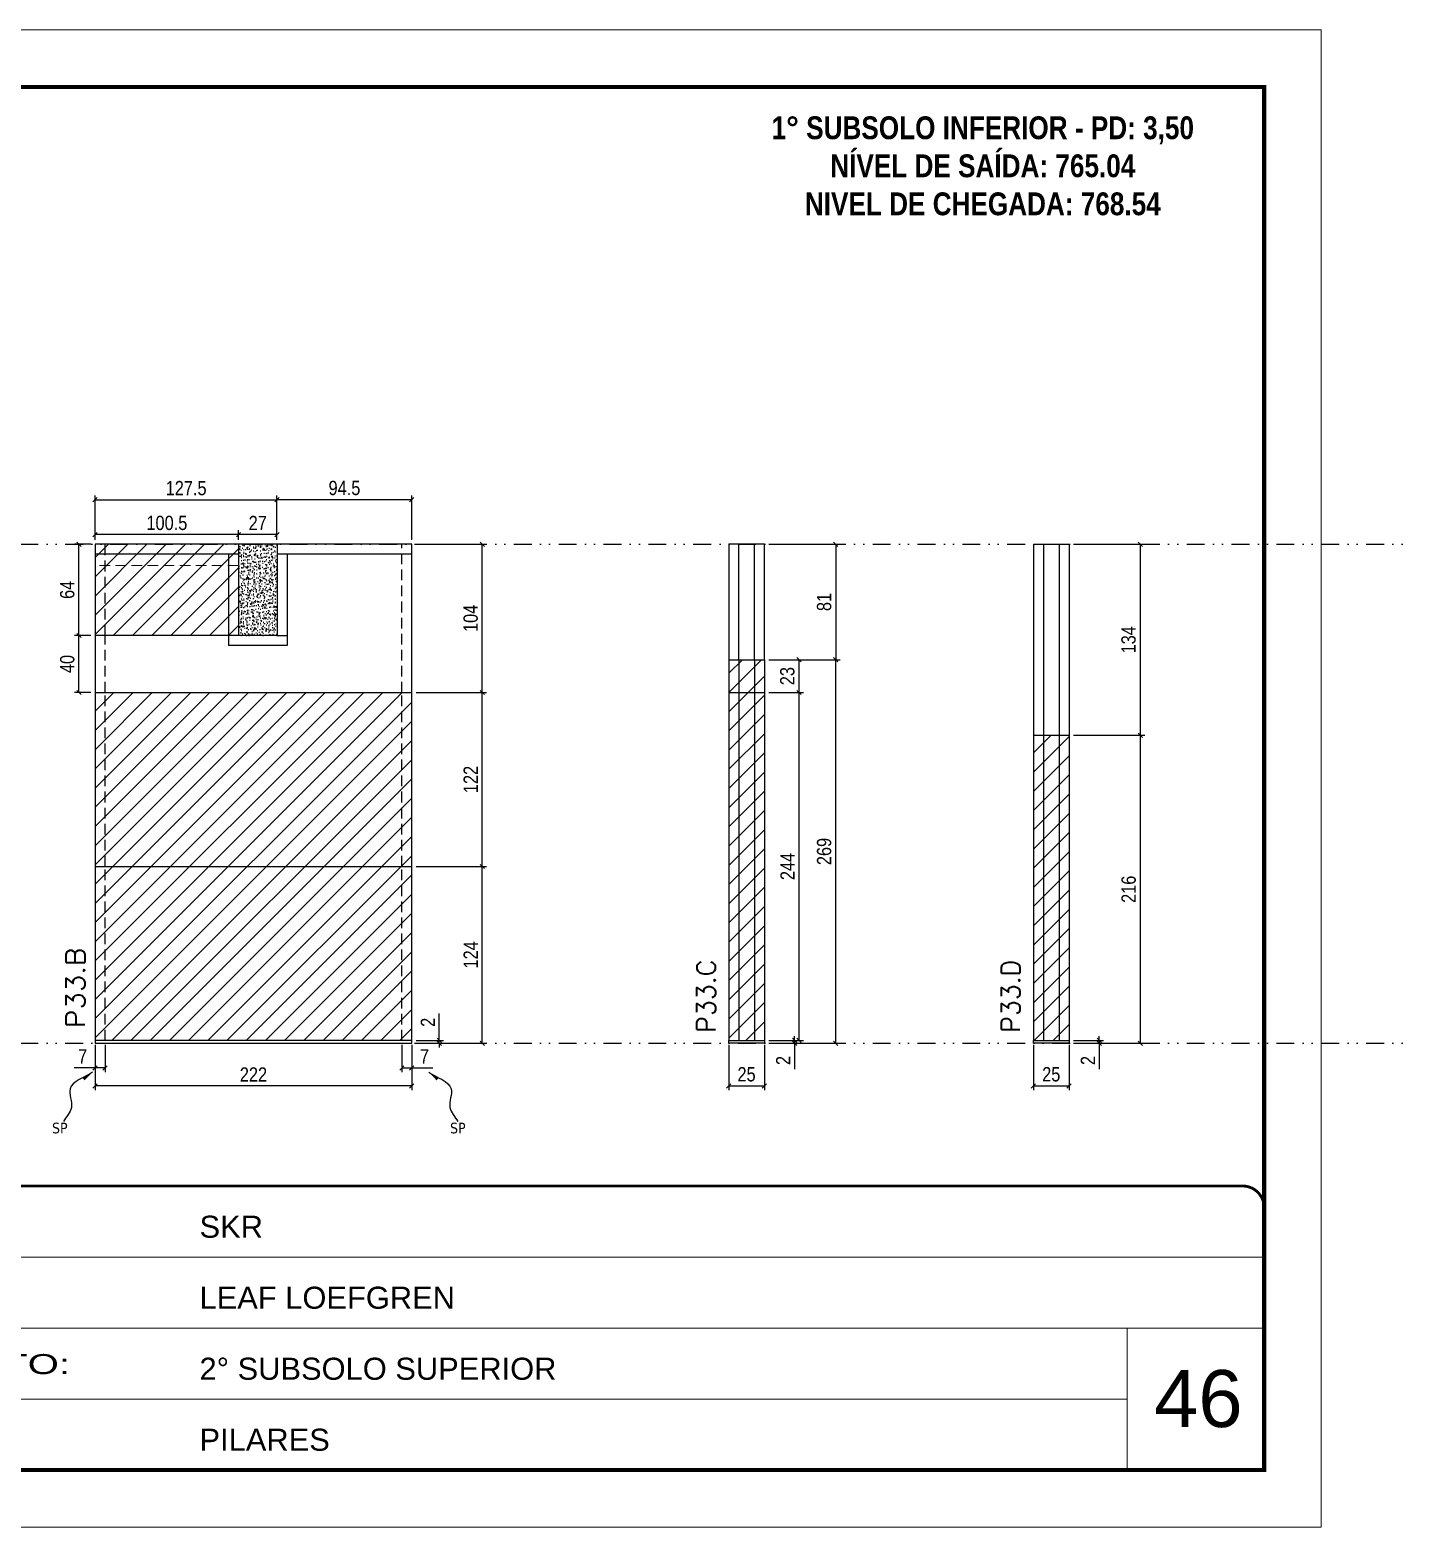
# Model space of a CAD drawing. Extents: x 13741 to 27878, y -21631 to 6985.
# Drawn here: x 16578 to 17540, y -6700 to -5650 of the extents above; entities that cross this region are included whole.
import ezdxf

# ---------------------------------------------------------------- set-up
doc = ezdxf.new("R2010")
doc.units = 0
for name, pattern in [('CONTINUO', [0]), ('DASHED', [0.75, 0.5, -0.25]), ('DIVIDE2', [0.625, 0.25, -0.125, 0, -0.125, 0, -0.125]), ('HIDDEN', [0.375, 0.25, -0.125])]:
    doc.linetypes.add(name, pattern=pattern)
for name, color, linetype, lineweight in [('CARIMBO', 255, 'Continuous', 9), ('Folhas', 255, 'Continuous', 9), ('Hachura', 251, 'Continuous', 9), ('SARRAFO DE PRESSAO', 251, 'DASHED', 9), ('Texto Seção', 7, 'Continuous', 15)]:
    doc.layers.add(name, color=color, linetype=linetype, lineweight=lineweight)
for name, color, linetype in [('COTA', 241, 'Continuous'), ('NOMENCLATURA', 7, 'Continuous'), ('Nível', 160, 'Continuous'), ('Painéis', 200, 'Continuous'), ('SARR_2.2x7', 40, 'Continuous'), ('Sarrafo de Pressão', 42, 'HIDDEN'), ('texto', 7, 'Continuous')]:
    doc.layers.add(name, color=color, linetype=linetype)
doc.styles.add('ARIAL', font='arial.ttf')
doc.styles.add('COTA TECNICA', font='techl___.ttf', dxfattribs={"height": 10})
doc.styles.add('COTA TECNICA-50', font='techl___.ttf', dxfattribs={"height": 10})
doc.styles.add('REGUA-120', font='ROMANS.shx', dxfattribs={"height": 15})
doc.styles.add('ROMANC', font='techb___.ttf', dxfattribs={"height": 2.5})
doc.styles.get("Standard").update_dxf_attribs({"font": 'arial.ttf'})
doc.styles.add('Tecnologia', font='')
doc.styles.get('Tecnologia').set_extended_font_data('Forgotten Futurist')
doc.dimstyles.new('COTA PAINEL-50', dxfattribs={"dimtxt": 10, "dimasz": 3, "dimexe": 3, "dimexo": 3, "dimgap": 3, "dimtad": 1, "dimdec": 1, "dimzin": 12, "dimdsep": 46, "dimtxsty": 'COTA TECNICA-50', "dimblk1": 'OBLIQUE', "dimblk2": 'OBLIQUE', "dimsah": 1, "dimcen": 0.9, "dimclrd": 4, "dimclre": 4, "dimclrt": 240, "dimadec": 1, "dimazin": 3, "dimtfac": 1, "dimtdec": 1, "dimtmove": 0, "dimatfit": 3, "dimfxl": 1, "dimtolj": 1, "dimtzin": 12, "dimarcsym": 0})
doc.dimstyles.new('PAINEL', dxfattribs={"dimtxt": 10, "dimasz": 3, "dimexe": 3, "dimexo": 3, "dimgap": 3, "dimtad": 1, "dimdec": 1, "dimzin": 12, "dimdsep": 46, "dimtxsty": 'COTA TECNICA', "dimblk1": 'OBLIQUE', "dimblk2": 'OBLIQUE', "dimsah": 1, "dimcen": 0.9, "dimclrd": 4, "dimclre": 4, "dimclrt": 240, "dimadec": 1, "dimazin": 3, "dimtfac": 1, "dimtdec": 1, "dimtmove": 0, "dimatfit": 3, "dimfxl": 1, "dimtolj": 1, "dimtzin": 12, "dimarcsym": 0})
doc.dimstyles.get("Standard").update_dxf_attribs({"dimtxt": 0.18, "dimasz": 0.18, "dimexe": 0.18, "dimexo": 0.0625, "dimgap": 0.09, "dimtad": 0, "dimtih": 1, "dimtoh": 1, "dimdec": 4, "dimzin": 0, "dimdsep": 46, "dimtxsty": 'Standard', "dimcen": 0.09, "dimadec": 0, "dimazin": 0, "dimtfac": 1, "dimtdec": 4, "dimtofl": 0, "dimtmove": 0, "dimatfit": 3, "dimfxl": 1, "dimtolj": 1, "dimtzin": 0, "dimarcsym": 0})

# ---------------------------------------------------------------- blocks, each defined once
blk = doc.blocks.new('9999999999')
at = {"color": 30, "linetype": 'CONTINUO'}
for p, q in [((98564.6, 34230.2), (98564.6, 34429.4)), ((98564.6, 34379.6), (99584, 34379.6)), ((98564.6, 34329.8), (99488, 34329.8)), ((99584, 34329.8), (99488, 34329.8)), ((99488, 34329.8), (99488, 34230.2)), ((98564.6, 34280), (99488, 34280))]:
    blk.add_line(p, q, dxfattribs=at)
at = {"color": 30, "linetype": 'CONTINUO', "const_width": 2}
blk.add_lwpolyline([(99584, 34230.2), (99584, 34414.4, 0.414214), (99569, 34429.4), (98229, 34429.4, 0.414214), (98214, 34414.4), (98214, 34245.2, 0.414214), (98229, 34230.2), (99584, 34230.2)], format="xyb", dxfattribs=at)
at = {"layer": 'Folhas'}
blk.add_lwpolyline([(98139, 34190.2), (99624, 34190.2), (99624, 35240.2), (98139, 35240.2)], close=True, dxfattribs=at)
at = {"layer": 'Folhas', "color": 30, "const_width": 3}
blk.add_lwpolyline([(98214, 34230.2), (99584, 34230.2), (99584, 35200.2), (98214, 35200.2)], close=True, dxfattribs=at)
at = {"color": 7, "linetype": 'Continuous', "ltscale": 5, "style": 'ARIAL'}
for s, height, p in [('SKR', 15.48, (98837.7, 34393.1)), ('LEAF LOEFGREN', 15.483, (98837.7, 34343.3)), ('2° SUBSOLO SUPERIOR', 15.483, (98837.7, 34293.5)), ('NOVA SISTEMAS CONSTRUTIVOS', 11.059, (98263.2, 34267.2)), ('PILARES', 15.48, (98837.7, 34243.7))]:
    blk.add_text(s, height=height, dxfattribs=at).set_placement(p)
at = {"layer": 'Folhas', "color": 7, "style": 'Tecnologia', "width": 1.5}
for s, p in [('CLIENTE:', (98573.7, 34397.2)), ('OBRA:', (98573.7, 34347.3)), ('PAVIMENTO:', (98573.7, 34297.5)), ('PROJETO:', (98573.7, 34247.7))]:
    blk.add_text(s, height=14, dxfattribs=at).set_placement(p)
blk = doc.blocks.new('_Oblique')
at = {"color": 0, "linetype": 'ByBlock', "lineweight": -2}
blk.add_line((-0.5, -0.5), (0.5, 0.5), dxfattribs=at)
blk = doc.blocks.new('*D1954')
at = {"layer": 'COTA', "color": 4, "lineweight": -2, "transparency": 16777216}
for p, q in [((17068.2, -6361.3), (17068.2, -6393.2)), ((17093.2, -6361.3), (17093.2, -6393.2)), ((17068.2, -6390.2), (17093.2, -6390.2))]:
    blk.add_line(p, q, dxfattribs=at)
at = {"layer": 'Defpoints', "color": 0, "transparency": 16777216}
for p in [(17068.2, -6358.3), (17093.2, -6358.3), (17093.2, -6390.2)]:
    blk.add_point(p, dxfattribs=at)
at = {"layer": 'COTA', "color": 4, "lineweight": -2, "transparency": 16777216, "xscale": 3, "yscale": 3, "zscale": 3, "rotation": 180}
blk.add_blockref('_Oblique', (17068.2, -6390.2), dxfattribs=at)
at = {"layer": 'COTA', "color": 4, "lineweight": -2, "transparency": 16777216, "xscale": 3, "yscale": 3, "zscale": 3}
blk.add_blockref('_Oblique', (17093.2, -6390.2), dxfattribs=at)
at = {"layer": 'COTA', "color": 240, "transparency": 16777216, "insert": (17080.7, -6382.1), "char_height": 10, "attachment_point": 5, "style": 'COTA TECNICA'}
blk.add_mtext('\\A1;25', dxfattribs=at)
blk = doc.blocks.new('*D1955')
at = {"layer": 'COTA', "color": 4, "lineweight": -2, "transparency": 16777216}
for p, q in [((17096.2, -6358.3), (17117.4, -6358.3)), ((17096.2, -6360.3), (17117.4, -6360.3)), ((17114.4, -6358.3), (17114.4, -6355.3)), ((17114.4, -6358.3), (17114.4, -6360.3)), ((17114.4, -6360.3), (17114.4, -6378.4))]:
    blk.add_line(p, q, dxfattribs=at)
at = {"layer": 'Defpoints', "color": 0, "transparency": 16777216}
for p in [(17093.2, -6358.3), (17093.2, -6360.3), (17114.4, -6358.3)]:
    blk.add_point(p, dxfattribs=at)
at = {"layer": 'COTA', "color": 4, "lineweight": -2, "transparency": 16777216, "xscale": 3, "yscale": 3, "zscale": 3}
for p, rotation in [((17114.4, -6358.3), 270), ((17114.4, -6360.3), 90)]:
    blk.add_blockref('_Oblique', p, dxfattribs=dict(at, rotation=rotation))
at = {"layer": 'COTA', "color": 240, "transparency": 16777216, "insert": (17106.4, -6372.4), "char_height": 10, "attachment_point": 5, "rotation": 90, "style": 'COTA TECNICA-50'}
blk.add_mtext('\\A1;2', dxfattribs=at)
blk = doc.blocks.new('*D1956')
at = {"layer": 'COTA', "color": 4, "lineweight": -2, "transparency": 16777216}
for p, q in [((17096.2, -6091.3), (17146.2, -6091.3)), ((17143.2, -6360.3), (17143.2, -6091.3)), ((17096.2, -6360.3), (17146.2, -6360.3))]:
    blk.add_line(p, q, dxfattribs=at)
at = {"layer": 'Defpoints', "color": 0, "transparency": 16777216}
for p in [(17093.2, -6091.3), (17143.2, -6091.3), (17093.2, -6360.3)]:
    blk.add_point(p, dxfattribs=at)
at = {"layer": 'COTA', "color": 4, "lineweight": -2, "transparency": 16777216, "xscale": 3, "yscale": 3, "zscale": 3}
for p, rotation in [((17143.2, -6091.3), 90), ((17143.2, -6360.3), 270)]:
    blk.add_blockref('_Oblique', p, dxfattribs=dict(at, rotation=rotation))
at = {"layer": 'COTA', "color": 240, "transparency": 16777216, "insert": (17135.1, -6225.8), "char_height": 10, "attachment_point": 5, "rotation": 90, "style": 'COTA TECNICA-50'}
blk.add_mtext('\\A1;269', dxfattribs=at)
blk = doc.blocks.new('*D1962')
at = {"layer": 'COTA', "color": 4, "lineweight": -2, "transparency": 16777216}
for p, q in [((17096.2, -6114.3), (17120.5, -6114.3)), ((17117.5, -6358.3), (17117.5, -6114.3)), ((17096.2, -6358.3), (17120.5, -6358.3))]:
    blk.add_line(p, q, dxfattribs=at)
at = {"layer": 'Defpoints', "color": 0, "transparency": 16777216}
for p in [(17093.2, -6114.3), (17117.5, -6114.3), (17093.2, -6358.3)]:
    blk.add_point(p, dxfattribs=at)
at = {"layer": 'COTA', "color": 4, "lineweight": -2, "transparency": 16777216, "xscale": 3, "yscale": 3, "zscale": 3}
for p, rotation in [((17117.5, -6114.3), 90), ((17117.5, -6358.3), 270)]:
    blk.add_blockref('_Oblique', p, dxfattribs=dict(at, rotation=rotation))
at = {"layer": 'COTA', "color": 240, "transparency": 16777216, "insert": (17109.4, -6236.3), "char_height": 10, "attachment_point": 5, "rotation": 90, "style": 'COTA TECNICA'}
blk.add_mtext('\\A1;244', dxfattribs=at)
blk = doc.blocks.new('*D1963')
at = {"layer": 'COTA', "color": 4, "lineweight": -2, "transparency": 16777216}
for p, q in [((17096.2, -6091.3), (17120.5, -6091.3)), ((17117.5, -6114.3), (17117.5, -6091.3)), ((17096.2, -6114.3), (17120.5, -6114.3))]:
    blk.add_line(p, q, dxfattribs=at)
at = {"layer": 'Defpoints', "color": 0, "transparency": 16777216}
for p in [(17093.2, -6091.3), (17117.5, -6091.3), (17093.2, -6114.3)]:
    blk.add_point(p, dxfattribs=at)
at = {"layer": 'COTA', "color": 4, "lineweight": -2, "transparency": 16777216, "xscale": 3, "yscale": 3, "zscale": 3}
for p, rotation in [((17117.5, -6091.3), 90), ((17117.5, -6114.3), 270)]:
    blk.add_blockref('_Oblique', p, dxfattribs=dict(at, rotation=rotation))
at = {"layer": 'COTA', "color": 240, "transparency": 16777216, "insert": (17109.3, -6102.8), "char_height": 10, "attachment_point": 5, "rotation": 90, "style": 'COTA TECNICA'}
blk.add_mtext('\\A1;23', dxfattribs=at)
blk = doc.blocks.new('*D1964')
at = {"layer": 'COTA', "color": 4, "lineweight": -2, "transparency": 16777216}
for p, q in [((17096.2, -6010.3), (17146.2, -6010.3)), ((17143.2, -6010.3), (17143.2, -6091.3)), ((17096.2, -6091.3), (17146.2, -6091.3))]:
    blk.add_line(p, q, dxfattribs=at)
at = {"layer": 'Defpoints', "color": 0, "transparency": 16777216}
for p in [(17093.2, -6010.3), (17093.2, -6091.3), (17143.2, -6091.3)]:
    blk.add_point(p, dxfattribs=at)
at = {"layer": 'COTA', "color": 4, "lineweight": -2, "transparency": 16777216, "xscale": 3, "yscale": 3, "zscale": 3}
for p, rotation in [((17143.2, -6010.3), 90), ((17143.2, -6091.3), 270)]:
    blk.add_blockref('_Oblique', p, dxfattribs=dict(at, rotation=rotation))
at = {"layer": 'COTA', "color": 240, "transparency": 16777216, "insert": (17135.1, -6050.8), "char_height": 10, "attachment_point": 5, "rotation": 90, "style": 'COTA TECNICA'}
blk.add_mtext('\\A1;81', dxfattribs=at)
blk = doc.blocks.new('*D1957')
at = {"layer": 'COTA', "color": 4, "lineweight": -2, "transparency": 16777216}
for p, q in [((17281.8, -6361.3), (17281.8, -6393.2)), ((17306.8, -6361.3), (17306.8, -6393.2)), ((17281.8, -6390.2), (17306.8, -6390.2))]:
    blk.add_line(p, q, dxfattribs=at)
at = {"layer": 'Defpoints', "color": 0, "transparency": 16777216}
for p in [(17281.8, -6358.3), (17306.8, -6358.3), (17306.8, -6390.2)]:
    blk.add_point(p, dxfattribs=at)
at = {"layer": 'COTA', "color": 4, "lineweight": -2, "transparency": 16777216, "xscale": 3, "yscale": 3, "zscale": 3, "rotation": 180}
blk.add_blockref('_Oblique', (17281.8, -6390.2), dxfattribs=at)
at = {"layer": 'COTA', "color": 4, "lineweight": -2, "transparency": 16777216, "xscale": 3, "yscale": 3, "zscale": 3}
blk.add_blockref('_Oblique', (17306.8, -6390.2), dxfattribs=at)
at = {"layer": 'COTA', "color": 240, "transparency": 16777216, "insert": (17294.3, -6382.1), "char_height": 10, "attachment_point": 5, "style": 'COTA TECNICA'}
blk.add_mtext('\\A1;25', dxfattribs=at)
blk = doc.blocks.new('*D1958')
at = {"layer": 'COTA', "color": 4, "lineweight": -2, "transparency": 16777216}
for p, q in [((17309.8, -6358.3), (17331, -6358.3)), ((17309.8, -6360.3), (17331, -6360.3)), ((17328, -6358.3), (17328, -6355.3)), ((17328, -6358.3), (17328, -6360.3)), ((17328, -6360.3), (17328, -6378.4))]:
    blk.add_line(p, q, dxfattribs=at)
at = {"layer": 'Defpoints', "color": 0, "transparency": 16777216}
for p in [(17306.8, -6358.3), (17306.8, -6360.3), (17328, -6358.3)]:
    blk.add_point(p, dxfattribs=at)
at = {"layer": 'COTA', "color": 4, "lineweight": -2, "transparency": 16777216, "xscale": 3, "yscale": 3, "zscale": 3}
for p, rotation in [((17328, -6358.3), 270), ((17328, -6360.3), 90)]:
    blk.add_blockref('_Oblique', p, dxfattribs=dict(at, rotation=rotation))
at = {"layer": 'COTA', "color": 240, "transparency": 16777216, "insert": (17320, -6372.4), "char_height": 10, "attachment_point": 5, "rotation": 90, "style": 'COTA TECNICA-50'}
blk.add_mtext('\\A1;2', dxfattribs=at)
blk = doc.blocks.new('*D1959')
at = {"layer": 'COTA', "color": 4, "lineweight": -2, "transparency": 16777216}
for p, q in [((17309.8, -6144.3), (17359.8, -6144.3)), ((17356.8, -6360.3), (17356.8, -6144.3)), ((17309.8, -6360.3), (17359.8, -6360.3))]:
    blk.add_line(p, q, dxfattribs=at)
at = {"layer": 'Defpoints', "color": 0, "transparency": 16777216}
for p in [(17306.8, -6144.3), (17356.8, -6144.3), (17306.8, -6360.3)]:
    blk.add_point(p, dxfattribs=at)
at = {"layer": 'COTA', "color": 4, "lineweight": -2, "transparency": 16777216, "xscale": 3, "yscale": 3, "zscale": 3}
for p, rotation in [((17356.8, -6144.3), 90), ((17356.8, -6360.3), 270)]:
    blk.add_blockref('_Oblique', p, dxfattribs=dict(at, rotation=rotation))
at = {"layer": 'COTA', "color": 240, "transparency": 16777216, "insert": (17348.6, -6252.3), "char_height": 10, "attachment_point": 5, "rotation": 90, "style": 'COTA TECNICA-50'}
blk.add_mtext('\\A1;216', dxfattribs=at)
blk = doc.blocks.new('*D1965')
at = {"layer": 'COTA', "color": 4, "lineweight": -2, "transparency": 16777216}
for p, q in [((17309.8, -6010.3), (17359.8, -6010.3)), ((17356.8, -6144.3), (17356.8, -6010.3)), ((17309.8, -6144.3), (17359.8, -6144.3))]:
    blk.add_line(p, q, dxfattribs=at)
at = {"layer": 'Defpoints', "color": 0, "transparency": 16777216}
for p in [(17306.8, -6010.3), (17356.8, -6010.3), (17306.8, -6144.3)]:
    blk.add_point(p, dxfattribs=at)
at = {"layer": 'COTA', "color": 4, "lineweight": -2, "transparency": 16777216, "xscale": 3, "yscale": 3, "zscale": 3}
for p, rotation in [((17356.8, -6010.3), 90), ((17356.8, -6144.3), 270)]:
    blk.add_blockref('_Oblique', p, dxfattribs=dict(at, rotation=rotation))
at = {"layer": 'COTA', "color": 240, "transparency": 16777216, "insert": (17348.5, -6077.3), "char_height": 10, "attachment_point": 5, "rotation": 90, "style": 'COTA TECNICA'}
blk.add_mtext('\\A1;134', dxfattribs=at)
blk = doc.blocks.new('*D1969')
at = {"layer": 'COTA', "color": 4, "lineweight": -2, "transparency": 16777216}
for p, q in [((16624, -6361.3), (16624, -6393.2)), ((16846, -6361.3), (16846, -6393.2)), ((16846, -6390.2), (16624, -6390.2))]:
    blk.add_line(p, q, dxfattribs=at)
at = {"layer": 'Defpoints', "color": 0, "transparency": 16777216}
for p in [(16624, -6358.3), (16846, -6358.3), (16624, -6390.2)]:
    blk.add_point(p, dxfattribs=at)
at = {"layer": 'COTA', "color": 4, "lineweight": -2, "transparency": 16777216, "xscale": 3, "yscale": 3, "zscale": 3, "rotation": 180}
blk.add_blockref('_Oblique', (16624, -6390.2), dxfattribs=at)
at = {"layer": 'COTA', "color": 4, "lineweight": -2, "transparency": 16777216, "xscale": 3, "yscale": 3, "zscale": 3}
blk.add_blockref('_Oblique', (16846, -6390.2), dxfattribs=at)
at = {"layer": 'COTA', "color": 240, "transparency": 16777216, "insert": (16735, -6382.2), "char_height": 10, "attachment_point": 5, "style": 'COTA TECNICA'}
blk.add_mtext('\\A1;222', dxfattribs=at)
blk = doc.blocks.new('*D1970')
at = {"layer": 'COTA', "color": 4, "lineweight": -2, "transparency": 16777216}
for p, q in [((16839, -6361.3), (16839, -6380.6)), ((16846, -6363.3), (16846, -6380.6)), ((16839, -6377.6), (16846, -6377.6)), ((16846, -6377.6), (16860.8, -6377.6))]:
    blk.add_line(p, q, dxfattribs=at)
at = {"layer": 'Defpoints', "color": 0, "transparency": 16777216}
for p in [(16839, -6358.3), (16846, -6360.3), (16846, -6377.6)]:
    blk.add_point(p, dxfattribs=at)
at = {"layer": 'COTA', "color": 4, "lineweight": -2, "transparency": 16777216, "xscale": 3, "yscale": 3, "zscale": 3, "rotation": 180}
blk.add_blockref('_Oblique', (16839, -6377.6), dxfattribs=at)
at = {"layer": 'COTA', "color": 4, "lineweight": -2, "transparency": 16777216, "xscale": 3, "yscale": 3, "zscale": 3}
blk.add_blockref('_Oblique', (16846, -6377.6), dxfattribs=at)
at = {"layer": 'COTA', "color": 240, "transparency": 16777216, "insert": (16854.9, -6369.5), "char_height": 10, "attachment_point": 5, "style": 'COTA TECNICA-50'}
blk.add_mtext('\\A1;7', dxfattribs=at)
blk = doc.blocks.new('*D1971')
at = {"layer": 'COTA', "color": 4, "lineweight": -2, "transparency": 16777216}
for p, q in [((16631, -6361.3), (16631, -6380.6)), ((16624, -6363.3), (16624, -6380.6)), ((16624, -6377.6), (16609.3, -6377.6)), ((16631, -6377.6), (16624, -6377.6))]:
    blk.add_line(p, q, dxfattribs=at)
at = {"layer": 'Defpoints', "color": 0, "transparency": 16777216}
for p in [(16624, -6360.3), (16631, -6358.3), (16624, -6377.6)]:
    blk.add_point(p, dxfattribs=at)
at = {"layer": 'COTA', "color": 4, "lineweight": -2, "transparency": 16777216, "xscale": 3, "yscale": 3, "zscale": 3, "rotation": 180}
blk.add_blockref('_Oblique', (16624, -6377.6), dxfattribs=at)
at = {"layer": 'COTA', "color": 4, "lineweight": -2, "transparency": 16777216, "xscale": 3, "yscale": 3, "zscale": 3}
blk.add_blockref('_Oblique', (16631, -6377.6), dxfattribs=at)
at = {"layer": 'COTA', "color": 240, "transparency": 16777216, "insert": (16615.2, -6369.5), "char_height": 10, "attachment_point": 5, "style": 'COTA TECNICA-50'}
blk.add_mtext('\\A1;7', dxfattribs=at)
blk = doc.blocks.new('*D1972')
at = {"layer": 'COTA', "color": 4, "lineweight": -2, "transparency": 16777216}
for p, q in [((16865.3, -6358.3), (16865.3, -6339.5)), ((16849, -6358.3), (16868.3, -6358.3)), ((16849, -6360.3), (16868.3, -6360.3)), ((16865.3, -6360.3), (16865.3, -6358.3)), ((16865.3, -6360.3), (16865.3, -6363.3))]:
    blk.add_line(p, q, dxfattribs=at)
at = {"layer": 'Defpoints', "color": 0, "transparency": 16777216}
for p in [(16846, -6358.3), (16846, -6360.3), (16865.3, -6360.3)]:
    blk.add_point(p, dxfattribs=at)
at = {"layer": 'COTA', "color": 4, "lineweight": -2, "transparency": 16777216, "xscale": 3, "yscale": 3, "zscale": 3}
for p, rotation in [((16865.3, -6358.3), 270), ((16865.3, -6360.3), 90)]:
    blk.add_blockref('_Oblique', p, dxfattribs=dict(at, rotation=rotation))
at = {"layer": 'COTA', "color": 240, "transparency": 16777216, "insert": (16857.3, -6345.6), "char_height": 10, "attachment_point": 5, "rotation": 90, "style": 'COTA TECNICA-50'}
blk.add_mtext('\\A1;2', dxfattribs=at)
blk = doc.blocks.new('*D1973')
at = {"layer": 'COTA', "color": 4, "lineweight": -2, "transparency": 16777216}
for p, q in [((16849, -6114.3), (16898.4, -6114.3)), ((16895.4, -6236.3), (16895.4, -6114.3)), ((16849, -6236.3), (16898.4, -6236.3))]:
    blk.add_line(p, q, dxfattribs=at)
at = {"layer": 'Defpoints', "color": 0, "transparency": 16777216}
for p in [(16846, -6114.3), (16895.4, -6114.3), (16846, -6236.3)]:
    blk.add_point(p, dxfattribs=at)
at = {"layer": 'COTA', "color": 4, "lineweight": -2, "transparency": 16777216, "xscale": 3, "yscale": 3, "zscale": 3}
for p, rotation in [((16895.4, -6114.3), 90), ((16895.4, -6236.3), 270)]:
    blk.add_blockref('_Oblique', p, dxfattribs=dict(at, rotation=rotation))
at = {"layer": 'COTA', "color": 240, "transparency": 16777216, "insert": (16887.3, -6175.3), "char_height": 10, "attachment_point": 5, "rotation": 90, "style": 'COTA TECNICA-50'}
blk.add_mtext('\\A1;122', dxfattribs=at)
blk = doc.blocks.new('*D1977')
at = {"layer": 'COTA', "color": 4, "linetype": 'ByBlock', "lineweight": -2, "transparency": 16777216}
for p, q in [((16849, -6236.3), (16898.4, -6236.3)), ((16895.4, -6360.3), (16895.4, -6236.3)), ((16849, -6360.3), (16898.4, -6360.3))]:
    blk.add_line(p, q, dxfattribs=at)
at = {"layer": 'Defpoints', "color": 0, "linetype": 'ByBlock', "transparency": 16777216}
for p in [(16846, -6236.3), (16895.4, -6236.3), (16846, -6360.3)]:
    blk.add_point(p, dxfattribs=at)
at = {"layer": 'COTA', "color": 4, "linetype": 'ByBlock', "lineweight": -2, "transparency": 16777216, "xscale": 3, "yscale": 3, "zscale": 3}
for p, rotation in [((16895.4, -6236.3), 90), ((16895.4, -6360.3), 270)]:
    blk.add_blockref('_Oblique', p, dxfattribs=dict(at, rotation=rotation))
at = {"layer": 'COTA', "color": 240, "linetype": 'ByBlock', "transparency": 16777216, "insert": (16887.3, -6298.3), "char_height": 10, "attachment_point": 5, "rotation": 90, "style": 'COTA TECNICA'}
blk.add_mtext('\\A1;124', dxfattribs=at)
blk = doc.blocks.new('*D1978')
at = {"layer": 'COTA', "color": 4, "linetype": 'ByBlock', "lineweight": -2, "transparency": 16777216}
for p, q in [((16849, -6236.3), (16898.4, -6236.3)), ((16895.4, -6360.3), (16895.4, -6236.3)), ((16849, -6360.3), (16898.4, -6360.3))]:
    blk.add_line(p, q, dxfattribs=at)
at = {"layer": 'Defpoints', "color": 0, "linetype": 'ByBlock', "transparency": 16777216}
for p in [(16846, -6236.3), (16895.4, -6236.3), (16846, -6360.3)]:
    blk.add_point(p, dxfattribs=at)
at = {"layer": 'COTA', "color": 4, "linetype": 'ByBlock', "lineweight": -2, "transparency": 16777216, "xscale": 3, "yscale": 3, "zscale": 3}
for p, rotation in [((16895.4, -6236.3), 90), ((16895.4, -6360.3), 270)]:
    blk.add_blockref('_Oblique', p, dxfattribs=dict(at, rotation=rotation))
at = {"layer": 'COTA', "color": 240, "linetype": 'ByBlock', "transparency": 16777216, "insert": (16887.3, -6298.3), "char_height": 10, "attachment_point": 5, "rotation": 90, "style": 'COTA TECNICA'}
blk.add_mtext('\\A1;124', dxfattribs=at)
blk = doc.blocks.new('*D1974')
at = {"layer": 'COTA', "color": 4, "lineweight": -2, "transparency": 16777216}
for p, q in [((16849, -6010.3), (16898.4, -6010.3)), ((16895.4, -6114.3), (16895.4, -6010.3)), ((16849, -6114.3), (16898.4, -6114.3))]:
    blk.add_line(p, q, dxfattribs=at)
at = {"layer": 'Defpoints', "color": 0, "transparency": 16777216}
for p in [(16846, -6010.3), (16895.4, -6010.3), (16846, -6114.3)]:
    blk.add_point(p, dxfattribs=at)
at = {"layer": 'COTA', "color": 4, "lineweight": -2, "transparency": 16777216, "xscale": 3, "yscale": 3, "zscale": 3}
for p, rotation in [((16895.4, -6010.3), 90), ((16895.4, -6114.3), 270)]:
    blk.add_blockref('_Oblique', p, dxfattribs=dict(at, rotation=rotation))
at = {"layer": 'COTA', "color": 240, "transparency": 16777216, "insert": (16887.3, -6062.3), "char_height": 10, "attachment_point": 5, "rotation": 90, "style": 'COTA TECNICA'}
blk.add_mtext('\\A1;104', dxfattribs=at)
blk = doc.blocks.new('*D1975')
at = {"layer": 'COTA', "color": 4, "lineweight": -2, "transparency": 16777216}
for p, q in [((16621, -6074.3), (16609.6, -6074.3)), ((16612.6, -6114.3), (16612.6, -6074.3)), ((16621, -6114.3), (16609.6, -6114.3))]:
    blk.add_line(p, q, dxfattribs=at)
at = {"layer": 'Defpoints', "color": 0, "transparency": 16777216}
for p in [(16612.6, -6074.3), (16624, -6074.3), (16624, -6114.3)]:
    blk.add_point(p, dxfattribs=at)
at = {"layer": 'COTA', "color": 4, "lineweight": -2, "transparency": 16777216, "xscale": 3, "yscale": 3, "zscale": 3}
for p, rotation in [((16612.6, -6074.3), 90), ((16612.6, -6114.3), 270)]:
    blk.add_blockref('_Oblique', p, dxfattribs=dict(at, rotation=rotation))
at = {"layer": 'COTA', "color": 240, "transparency": 16777216, "insert": (16604.5, -6094.3), "char_height": 10, "attachment_point": 5, "rotation": 90, "style": 'COTA TECNICA'}
blk.add_mtext('\\A1;40', dxfattribs=at)
blk = doc.blocks.new('*D1976')
at = {"layer": 'COTA', "color": 4, "lineweight": -2, "transparency": 16777216}
for p, q in [((16621, -6010.3), (16609.6, -6010.3)), ((16612.6, -6074.3), (16612.6, -6010.3)), ((16621, -6074.3), (16609.6, -6074.3))]:
    blk.add_line(p, q, dxfattribs=at)
at = {"layer": 'Defpoints', "color": 0, "transparency": 16777216}
for p in [(16612.6, -6010.3), (16624, -6010.3), (16624, -6074.3)]:
    blk.add_point(p, dxfattribs=at)
at = {"layer": 'COTA', "color": 4, "lineweight": -2, "transparency": 16777216, "xscale": 3, "yscale": 3, "zscale": 3}
for p, rotation in [((16612.6, -6010.3), 90), ((16612.6, -6074.3), 270)]:
    blk.add_blockref('_Oblique', p, dxfattribs=dict(at, rotation=rotation))
at = {"layer": 'COTA', "color": 240, "transparency": 16777216, "insert": (16604.5, -6042.3), "char_height": 10, "attachment_point": 5, "rotation": 90, "style": 'COTA TECNICA'}
blk.add_mtext('\\A1;64', dxfattribs=at)
blk = doc.blocks.new('*D1984')
at = {"layer": 'COTA', "color": 4, "lineweight": -2, "transparency": 16777216}
for p, q in [((16624, -6007.3), (16624, -6000.5)), ((16724.5, -6003.5), (16624, -6003.5)), ((16724.5, -6007.3), (16724.5, -6000.5))]:
    blk.add_line(p, q, dxfattribs=at)
at = {"layer": 'Defpoints', "color": 0, "transparency": 16777216}
for p in [(16624, -6003.5), (16624, -6010.3), (16724.5, -6010.3)]:
    blk.add_point(p, dxfattribs=at)
at = {"layer": 'COTA', "color": 4, "lineweight": -2, "transparency": 16777216, "xscale": 3, "yscale": 3, "zscale": 3, "rotation": 180}
blk.add_blockref('_Oblique', (16624, -6003.5), dxfattribs=at)
at = {"layer": 'COTA', "color": 4, "lineweight": -2, "transparency": 16777216, "xscale": 3, "yscale": 3, "zscale": 3}
blk.add_blockref('_Oblique', (16724.5, -6003.5), dxfattribs=at)
at = {"layer": 'COTA', "color": 240, "transparency": 16777216, "insert": (16674.3, -5995.4), "char_height": 10, "attachment_point": 5, "style": 'COTA TECNICA'}
blk.add_mtext('\\A1;100.5', dxfattribs=at)
blk = doc.blocks.new('*D1982')
at = {"layer": 'COTA', "color": 4, "lineweight": -2, "transparency": 16777216}
for p, q in [((16624, -6007.3), (16624, -5976.1)), ((16624, -5979.1), (16751.5, -5979.1)), ((16751.5, -6007.3), (16751.5, -5976.1))]:
    blk.add_line(p, q, dxfattribs=at)
at = {"layer": 'Defpoints', "color": 0, "transparency": 16777216}
for p in [(16751.5, -5979.1), (16624, -6010.3), (16751.5, -6010.3)]:
    blk.add_point(p, dxfattribs=at)
at = {"layer": 'COTA', "color": 4, "lineweight": -2, "transparency": 16777216, "xscale": 3, "yscale": 3, "zscale": 3, "rotation": 180}
blk.add_blockref('_Oblique', (16624, -5979.1), dxfattribs=at)
at = {"layer": 'COTA', "color": 4, "lineweight": -2, "transparency": 16777216, "xscale": 3, "yscale": 3, "zscale": 3}
blk.add_blockref('_Oblique', (16751.5, -5979.1), dxfattribs=at)
at = {"layer": 'COTA', "color": 240, "transparency": 16777216, "insert": (16687.8, -5971), "char_height": 10, "attachment_point": 5, "style": 'COTA TECNICA'}
blk.add_mtext('\\A1;127.5', dxfattribs=at)
blk = doc.blocks.new('*D1983')
at = {"layer": 'COTA', "color": 4, "lineweight": -2, "transparency": 16777216}
for p, q in [((16724.5, -6007.3), (16724.5, -6000.5)), ((16751.5, -6003.5), (16724.5, -6003.5)), ((16751.5, -6007.3), (16751.5, -6000.5))]:
    blk.add_line(p, q, dxfattribs=at)
at = {"layer": 'Defpoints', "color": 0, "transparency": 16777216}
for p in [(16724.5, -6003.5), (16724.5, -6010.3), (16751.5, -6010.3)]:
    blk.add_point(p, dxfattribs=at)
at = {"layer": 'COTA', "color": 4, "lineweight": -2, "transparency": 16777216, "xscale": 3, "yscale": 3, "zscale": 3, "rotation": 180}
blk.add_blockref('_Oblique', (16724.5, -6003.5), dxfattribs=at)
at = {"layer": 'COTA', "color": 4, "lineweight": -2, "transparency": 16777216, "xscale": 3, "yscale": 3, "zscale": 3}
blk.add_blockref('_Oblique', (16751.5, -6003.5), dxfattribs=at)
at = {"layer": 'COTA', "color": 240, "transparency": 16777216, "insert": (16738, -5995.4), "char_height": 10, "attachment_point": 5, "style": 'COTA TECNICA'}
blk.add_mtext('\\A1;27', dxfattribs=at)
blk = doc.blocks.new('*D1985')
at = {"layer": 'COTA', "color": 4, "lineweight": -2, "transparency": 16777216}
for p, q in [((16751.5, -6007.3), (16751.5, -5976.1)), ((16846, -5979.1), (16751.5, -5979.1)), ((16846, -6007.3), (16846, -5976.1))]:
    blk.add_line(p, q, dxfattribs=at)
at = {"layer": 'Defpoints', "color": 0, "transparency": 16777216}
for p in [(16751.5, -5979.1), (16751.5, -6010.3), (16846, -6010.3)]:
    blk.add_point(p, dxfattribs=at)
at = {"layer": 'COTA', "color": 4, "lineweight": -2, "transparency": 16777216, "xscale": 3, "yscale": 3, "zscale": 3, "rotation": 180}
blk.add_blockref('_Oblique', (16751.5, -5979.1), dxfattribs=at)
at = {"layer": 'COTA', "color": 4, "lineweight": -2, "transparency": 16777216, "xscale": 3, "yscale": 3, "zscale": 3}
blk.add_blockref('_Oblique', (16846, -5979.1), dxfattribs=at)
at = {"layer": 'COTA', "color": 240, "transparency": 16777216, "insert": (16798.8, -5970.9), "char_height": 10, "attachment_point": 5, "style": 'COTA TECNICA'}
blk.add_mtext('\\A1;94.5', dxfattribs=at)

msp = doc.modelspace()

# ---------------------------------------------------------------- hatches: boundary and pattern name
at = {"layer": 'COTA'}
h = msp.add_hatch(dxfattribs=at)
h.set_pattern_fill('AR-CONC', color=256, scale=0.03)
h.set_pattern_definition([(50, (409.243, 7e-12), (5.4655401, -0.4781726), [0.5715, -6.2865]), (355, (409.243, 7e-12), (-1.0573026, 5.7317054), [0.4572, -5.0292175]), (100.451445, (409.6983, -0.04), (4.4082374, 5.2535326), [0.4857003, -5.3427073]), (46.1842, (409.243, 1.524), (8.1323712, -1.2612698), [0.85725, -9.42975]), (96.63556, (409.9205, 1.419), (7.122124, 7.4227837), [0.7285507, -8.0140682]), (351.18415, (409.243, 1.524), (7.122124, 7.4227837), [0.685799, -7.543792]), (21, (410.005, 1.143), (4.5484317, -3.067956), [0.5715, -6.2865]), (326, (410.005, 1.143), (1.8540609, 5.525639), [0.4572, -5.0292]), (71.451445, (410.384, 0.8873), (6.4024926, 2.457683), [0.4857003, -5.3426981]), (37.5, (409.2428, 7e-12), (0.0926581, 2.53665117), [0, -4.96824, 0, -5.1054, 0, -5.04825]), (7.5, (409.2428, 7e-12), (2.00458988, 3.00541724), [0, -2.91084, 0, -4.85394, 0, -1.92405]), (327.5, (407.5436, 7e-12), (4.06771786, -0.17186232), [0, -1.905, 0, -5.9436, 0, -7.8867]), (317.5, (406.7816, 7e-12), (4.44387544, 0.7627947), [0, -2.4765, 0, -3.94716, 0, -5.6007])])
h.paths.add_polyline_path([(16751.52, -6010.32), (16724.52, -6010.32), (16724.52, -6074.32), (16751.52, -6074.32)])
at = {"layer": 'Hachura', "linetype": 'ByBlock'}
h = msp.add_hatch(dxfattribs=at)
h.set_pattern_fill('ANSI31', color=256, scale=3)
h.paths.add_polyline_path([(16442.78, -6236.32), (16442.78, -6114.32), (16220.78, -6114.32), (16220.78, -6236.32)])
h.paths.add_polyline_path([(16442.78, -6358.32), (16442.78, -6236.32), (16220.78, -6236.32), (16220.78, -6358.32)])
h.paths.add_polyline_path([(16624.02, -6236.32), (16624.02, -6358.32), (16846.02, -6358.32), (16846.02, -6236.32)])
h.paths.add_polyline_path([(16624.02, -6114.32), (16624.02, -6236.32), (16846.02, -6236.32), (16846.02, -6114.32)])
h.paths.add_polyline_path([(16624.02, -6010.32), (16624.02, -6074.32), (16724.52, -6074.32), (16724.52, -6010.32)])
h.paths.add_polyline_path([(17068.25, -6091.32), (17068.25, -6114.32), (17093.25, -6114.32), (17093.25, -6091.32)])
h.paths.add_polyline_path([(17093.25, -6114.32), (17068.25, -6114.32), (17068.25, -6358.32), (17093.25, -6358.32)])
h.paths.add_polyline_path([(17306.76, -6144.32), (17281.76, -6144.32), (17281.76, -6358.32), (17306.76, -6358.32)])

# ---------------------------------------------------------------- linework, layer by layer
at = {"layer": 'COTA'}
for p, q in [((16751.52, -6010.32), (16724.52, -6010.32)), ((16717.52, -6074.32), (16717.52, -6081.32)), ((16751.52, -6074.32), (16758.52, -6074.32)), ((16758.52, -6074.32), (16758.52, -6081.32))]:
    msp.add_line(p, q, dxfattribs=at)
at = {"layer": 'Hachura', "linetype": 'HIDDEN', "ltscale": 30}
msp.add_line((16724.52, -6025.32), (16624.02, -6025.32), dxfattribs=at)
at = {"layer": 'Nível', "color": 4, "linetype": 'DIVIDE2', "ltscale": 50}
for p, q in [((13741.09, -6010.32), (21531.15, -6010.32)), ((13741.09, -6360.32), (21531.15, -6360.32))]:
    msp.add_line(p, q, dxfattribs=at)
at = {"layer": 'Painéis'}
for p, q in [((16724.52, -6010.32), (16624.02, -6010.32)), ((16624.02, -6010.32), (16624.02, -6358.32)), ((16724.52, -6010.32), (16724.52, -6074.32)), ((16846.02, -6010.32), (16751.52, -6010.32)), ((16751.52, -6010.32), (16751.52, -6074.32)), ((16846.02, -6358.32), (16846.02, -6010.32)), ((17281.76, -6010.32), (17281.76, -6358.32)), ((17281.76, -6010.32), (17306.76, -6010.32)), ((17306.76, -6010.32), (17306.76, -6358.32)), ((16751.52, -6074.32), (16624.02, -6074.32)), ((17068.25, -6091.32), (17068.25, -6358.32)), ((17093.25, -6091.32), (17093.25, -6358.32)), ((16624.02, -6114.32), (16846.02, -6114.32)), ((17068.25, -6114.32), (17093.25, -6114.32)), ((17281.76, -6144.32), (17306.76, -6144.32)), ((16624.02, -6236.32), (16846.02, -6236.32)), ((17068.25, -6358.32), (17093.25, -6358.32)), ((17068.25, -6358.32), (17093.25, -6358.32)), ((17068.25, -6360.32), (17068.25, -6358.32)), ((17093.25, -6360.32), (17068.25, -6360.32)), ((17093.25, -6358.32), (17093.25, -6360.32)), ((17281.76, -6358.32), (17306.76, -6358.32)), ((17281.76, -6358.32), (17306.76, -6358.32)), ((17281.76, -6360.32), (17281.76, -6358.32)), ((17306.76, -6360.32), (17281.76, -6360.32)), ((17306.76, -6358.32), (17306.76, -6360.32))]:
    msp.add_line(p, q, dxfattribs=at)
for points in [[(17068.25, -6091.32), (17093.25, -6091.32), (17093.25, -6010.32), (17068.25, -6010.32)], [(16846.02, -6358.32), (16624.02, -6358.32), (16624.02, -6360.32), (16846.02, -6360.32)]]:
    msp.add_lwpolyline(points, close=True, dxfattribs=at)
at = {"layer": 'SARR_2.2x7'}
for p, q in [((17075.25, -6091.32), (17075.25, -6010.32)), ((17086.25, -6091.32), (17086.25, -6010.32)), ((17288.76, -6010.32), (17288.76, -6144.32)), ((17299.76, -6010.32), (17299.76, -6144.32)), ((16724.52, -6017.32), (16624.02, -6017.32)), ((16717.52, -6017.32), (16717.52, -6074.32)), ((16846.02, -6017.32), (16751.52, -6017.32)), ((16758.52, -6017.32), (16758.52, -6074.32)), ((16758.52, -6081.32), (16717.52, -6081.32)), ((17075.25, -6091.32), (17075.25, -6358.32)), ((17086.25, -6091.32), (17086.25, -6358.32)), ((17288.76, -6144.32), (17288.76, -6358.32)), ((17299.76, -6144.32), (17299.76, -6358.32))]:
    msp.add_line(p, q, dxfattribs=at)
at = {"layer": 'Sarrafo de Pressão', "ltscale": 30}
for p, q in [((16631.02, -6074.32), (16631.02, -6010.32)), ((16839.02, -6114.32), (16839.02, -6010.32)), ((16839.02, -6114.32), (16839.02, -6010.32)), ((16631.02, -6114.32), (16631.02, -6074.32)), ((16631.02, -6236.32), (16631.02, -6114.32)), ((16839.02, -6236.32), (16839.02, -6114.32)), ((16631.02, -6358.32), (16631.02, -6236.32)), ((16839.02, -6358.32), (16839.02, -6236.32))]:
    msp.add_line(p, q, dxfattribs=at)

# ---------------------------------------------------------------- block references
at = {"layer": 'SARRAFO DE PRESSAO', "color": 6, "linetype": 'ByBlock'}
msp.add_blockref('9999999999', (-82140.51, -40889.8), dxfattribs=at)

# ---------------------------------------------------------------- texts
at = {"layer": 'CARIMBO', "style": 'ARIAL'}
msp.add_text('46', height=40, dxfattribs=at).set_placement((17366.33, -6629.46))
at = {"layer": 'NOMENCLATURA', "color": 2, "insert": (17246.31, -5683.54), "char_height": 16, "attachment_point": 2, "style": 'ROMANC'}
msp.add_mtext_dynamic_manual_height_columns('\\P1° SUBSOLO INFERIOR - PD: 3,50\\PNÍVEL DE SAÍDA: 765.04\\PNIVEL DE CHEGADA: 768.54', width=432.3511, gutter_width=1, heights=[0], dxfattribs=at)
at = {"layer": 'texto', "color": 0, "char_height": 7.5, "attachment_point": 5}
for insert in [(16599.24, -6419.81), (16878.27, -6419.81)]:
    msp.add_mtext('{\\fTahoma|b0|i0|c0|p34;\\C4;SP}', dxfattribs=dict(at, insert=insert))
at = {"layer": 'Texto Seção', "style": 'REGUA-120', "width": 1.1}
msp.add_text('P33.B', height=13, rotation=90, dxfattribs=at).set_placement((16616.77, -6349.55))
at = {"layer": 'Texto Seção', "char_height": 13, "width": 370.6998, "attachment_point": 7, "rotation": 90, "style": 'REGUA-120'}
for s, insert in [('P33.C', (17058.8, -6352.9)), ('P33.D', (17272.31, -6352.9))]:
    msp.add_mtext(s, dxfattribs=dict(at, insert=insert))

# ---------------------------------------------------------------- dimensions: what is measured, and where the dimension line sits
at = {"layer": 'COTA'}
for base, p1, p2, dimstyle, picture, middle in [((16751.52, -5979.08), (16624.02, -6010.32), (16751.52, -6010.32), 'PAINEL', '*D1982', (16687.77, -5970.97)), ((16751.52, -5979.08), (16846.02, -6010.32), (16751.52, -6010.32), 'PAINEL', '*D1985', (16798.77, -5970.94)), ((16624.02, -6003.48), (16724.52, -6010.32), (16624.02, -6010.32), 'PAINEL', '*D1984', (16674.27, -5995.37)), ((16724.52, -6003.48), (16751.52, -6010.32), (16724.52, -6010.32), 'PAINEL', '*D1983', (16738.02, -5995.41)), ((16846.02, -6377.56), (16839.02, -6358.32), (16846.02, -6360.32), 'COTA PAINEL-50', '*D1970', (16854.89, -6369.48))]:
    dim = msp.add_linear_dim(base=base, p1=p1, p2=p2, dimstyle=dimstyle, dxfattribs=at)
    dim.commit()
    dim.dimension.update_dxf_attribs({"geometry": picture, "text_midpoint": middle})
for base, p1, p2, angle, override, picture, middle in [((16612.65, -6010.32), (16624.02, -6074.32), (16624.02, -6010.32), 90, {"dimtmove": 1}, '*D1976', (16604.55, -6042.32)), ((16624.02, -6390.21), (16846.02, -6358.32), (16624.02, -6358.32), 180, {"dimarcsym": 2}, '*D1969', (16735.02, -6382.21))]:
    dim = msp.add_linear_dim(base=base, p1=p1, p2=p2, angle=angle, dimstyle='PAINEL', override=override, dxfattribs=at)
    dim.commit()
    dim.dimension.update_dxf_attribs({"geometry": picture, "text_midpoint": middle})
for base, p1, p2, angle, dimstyle, picture, middle in [((16895.39, -6010.32), (16846.02, -6114.32), (16846.02, -6010.32), 90, 'PAINEL', '*D1974', (16887.29, -6062.32)), ((17143.24, -6091.32), (17093.25, -6010.32), (17093.25, -6091.32), 90, 'PAINEL', '*D1964', (17135.14, -6050.82)), ((17356.75, -6010.32), (17306.76, -6144.32), (17306.76, -6010.32), 90, 'PAINEL', '*D1965', (17348.53, -6077.32)), ((16612.65, -6074.32), (16624.02, -6114.32), (16624.02, -6074.32), 90, 'PAINEL', '*D1975', (16604.55, -6094.32)), ((17143.24, -6091.32), (17093.25, -6360.32), (17093.25, -6091.32), 90, 'COTA PAINEL-50', '*D1956', (17135.11, -6225.82)), ((17117.51, -6091.32), (17093.25, -6114.32), (17093.25, -6091.32), 90, 'PAINEL', '*D1963', (17109.3, -6102.82)), ((16895.39, -6114.32), (16846.02, -6236.32), (16846.02, -6114.32), 90, 'COTA PAINEL-50', '*D1973', (16887.33, -6175.32)), ((17117.51, -6114.32), (17093.25, -6358.32), (17093.25, -6114.32), 90, 'PAINEL', '*D1962', (17109.44, -6236.32)), ((17356.75, -6144.32), (17306.76, -6360.32), (17306.76, -6144.32), 90, 'COTA PAINEL-50', '*D1959', (17348.65, -6252.32)), ((16624.02, -6377.56), (16631.02, -6358.32), (16624.02, -6360.32), 180, 'COTA PAINEL-50', '*D1971', (16615.16, -6369.48))]:
    dim = msp.add_linear_dim(base=base, p1=p1, p2=p2, angle=angle, dimstyle=dimstyle, dxfattribs=at)
    dim.commit()
    dim.dimension.update_dxf_attribs({"geometry": picture, "text_midpoint": middle})
at = {"layer": 'COTA', "linetype": 'ByBlock'}
for picture in ['*D1977', '*D1978']:
    dim = msp.add_aligned_dim(p1=(16846.02, -6360.32), p2=(16846.02, -6236.32), distance=-49.37, dimstyle='PAINEL', dxfattribs=at)
    dim.commit()
    dim.dimension.update_dxf_attribs({"geometry": picture, "text_midpoint": (16887.32, -6298.32)})
at = {"layer": 'COTA'}
for base, p1, p2, picture, middle in [((16865.28, -6360.32), (16846.02, -6358.32), (16846.02, -6360.32), '*D1972', (16865.28, -6345.57)), ((17114.44, -6358.32), (17093.25, -6360.32), (17093.25, -6358.32), '*D1955', (17114.44, -6372.37)), ((17327.96, -6358.32), (17306.76, -6360.32), (17306.76, -6358.32), '*D1958', (17327.96, -6372.37))]:
    dim = msp.add_linear_dim(base=base, p1=p1, p2=p2, angle=90, dimstyle='COTA PAINEL-50', dxfattribs=at)
    dim.commit()
    dim.dimension.update_dxf_attribs({"geometry": picture, "text_midpoint": middle, "dimtype": 160})
for base, p1, p2, picture, middle in [((17093.25, -6390.21), (17068.25, -6358.32), (17093.25, -6358.32), '*D1954', (17080.75, -6382.1)), ((17306.76, -6390.21), (17281.76, -6358.32), (17306.76, -6358.32), '*D1957', (17294.26, -6382.1))]:
    dim = msp.add_linear_dim(base=base, p1=p1, p2=p2, dimstyle='PAINEL', override={"dimarcsym": 2}, dxfattribs=at)
    dim.commit()
    dim.dimension.update_dxf_attribs({"geometry": picture, "text_midpoint": middle})

# ---------------------------------------------------------------- leaders
at = {"layer": 'COTA', "path_type": 1}
for points in [[(16622.19, -6380.5), (16606.41, -6392.33), (16607.33, -6405.34), (16601.78, -6415.12)], [(16857.85, -6380.5), (16873.63, -6392.33), (16872.71, -6405.34), (16878.26, -6415.12)]]:
    msp.add_leader(points, dimstyle='Standard', override={"dimasz": 8}, dxfattribs=at)

doc.saveas('drawing.dxf')
